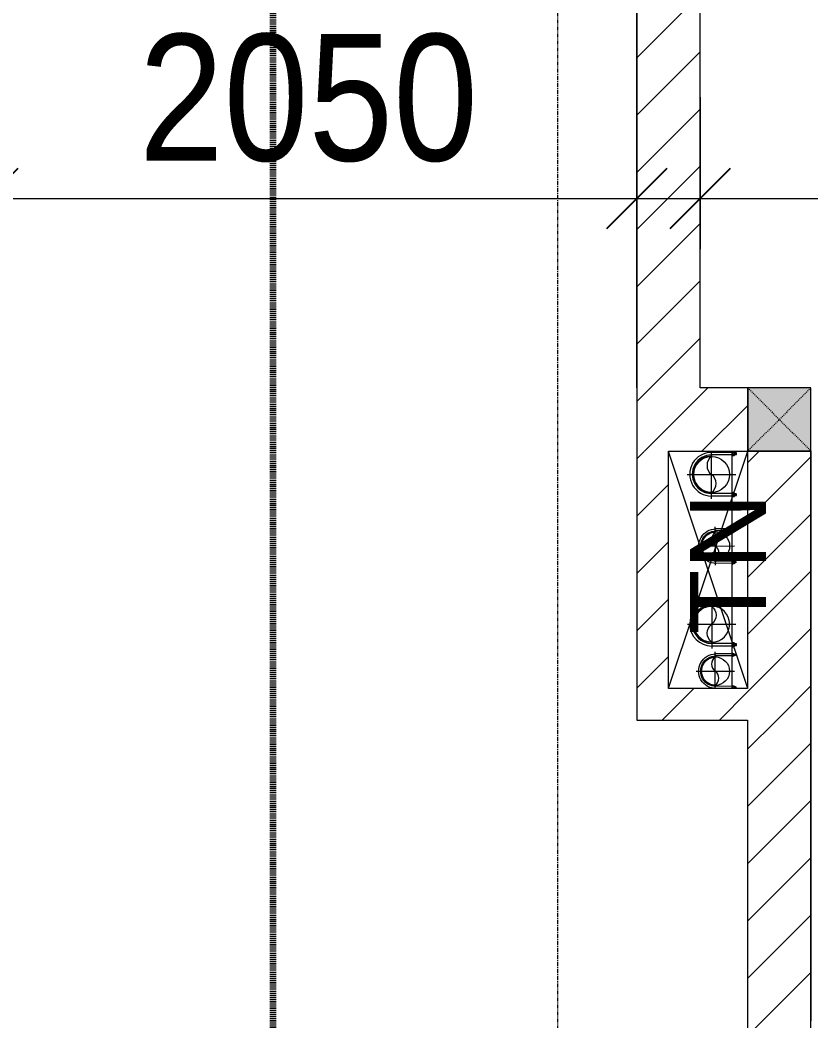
# Model space of a CAD drawing. Header units: millimetres. Extents: x 962 to 239635, y -15958 to 82755.
# Drawn here: x 178305 to 180803, y 40337 to 43499 of the extents above; entities that cross this region are included whole.
import ezdxf

# ---------------------------------------------------------------- set-up
doc = ezdxf.new("R2010")
doc.units = ezdxf.units.MM
for name, pattern in [('1 NÉT CALL OUT', [6, 3, -3]), ('Dash', [6, 3, -3]), ('Grid Line', [22.225, 12.7, -3.175, 3.175, -3.175]), ('IMPORT-CENTER _2_', [40.64, 25.4, -5.08, 5.08, -5.08])]:
    doc.linetypes.add(name, pattern=pattern)
for name, color, linetype, lineweight in [('0-1', 7, 'Continuous', 5), ('0-2', 250, 'Continuous', 9), ('A-ANNO-DIMS', 211, 'Continuous', 9), ('A-ANNO-DIMS-160', 211, 'Continuous', 9), ('A-DETL-3', 90, '1 NÉT CALL OUT', 100), ('A-FLOR', 192, 'Continuous', 9), ('A-FLOR-1', 250, 'Continuous', 9), ('A-FLOR-2', 9, 'Continuous', 9), ('A-WALL', 113, 'Continuous', 9), ('A-WALL-3', 113, 'Continuous', 18), ('A-WALL-PATT-2', 111, 'Continuous', 9), ('G-ANNO-TEXT-1', 7, 'Continuous', 9), ('G-IMPT', 8, 'Continuous', 9), ('G-IMPT-2', 8, 'IMPORT-CENTER _2_', 9), ('M-EQPM', 50, 'Continuous', 9), ('S-COLS', 52, 'Continuous', 9), ('S-COLS-1', 52, 'Continuous', 5), ('S-COLS-5', 52, 'Dash', 9), ('S-COLS-6', 52, 'Continuous', 18), ('S-COLS-HDLN', 52, 'Dash', 9), ('S-GRID-1', 1, 'Grid Line', 9)]:
    doc.layers.add(name, color=color, linetype=linetype, lineweight=lineweight)
doc.styles.add('Arial_10', font='arial_0.ttf', dxfattribs={"height": 240})
doc.styles.add('UTM Avo', font='UTM Avo.ttf', dxfattribs={"width": 0.9, "height": 400})
doc.dimstyles.new('1_Dim_chi_tiet_2_5', dxfattribs={"dimscale": 304.8, "dimtxt": 399.720379, "dimasz": 0.629921, "dimexe": 0.524934, "dimexo": 0.0625, "dimgap": 0.052493, "dimtad": 1, "dimdec": 0, "dimrnd": 5, "dimzin": 0, "dimdsep": 46, "dimtxsty": 'UTM Avo', "dimblk1": 'OBLIQUE', "dimblk2": 'OBLIQUE', "dimsah": 1, "dimcen": 0.09, "dimdle": 0.524934, "dimazin": 0, "dimtfac": 1, "dimtdec": 4, "dimtix": 1, "dimtmove": 0, "dimatfit": 3, "dimfxl": 1.049869, "dimfxlon": 1, "dimtvp": 1, "dimtolj": 1, "dimtzin": 0, "dimarcsym": 2})
doc.dimstyles.new('1_Dim_chi_tiet_2_5_1', dxfattribs={"dimscale": 304.8, "dimtxt": 399.720379, "dimasz": 0.629921, "dimexe": 0.524934, "dimexo": 0.0625, "dimgap": 0.052493, "dimtad": 1, "dimdec": 0, "dimrnd": 5, "dimzin": 0, "dimdsep": 46, "dimtxsty": 'UTM Avo', "dimblk1": 'OBLIQUE', "dimblk2": 'OBLIQUE', "dimsah": 1, "dimcen": 0.09, "dimdle": 0.524934, "dimazin": 0, "dimtfac": 1, "dimtdec": 4, "dimtix": 1, "dimtmove": 0, "dimatfit": 3, "dimfxl": 1.049869, "dimfxlon": 1, "dimtvp": 1, "dimtolj": 1, "dimtzin": 0, "dimarcsym": 2})
pattern_1 = [(45, (61750.9, 0), (-90.50967, 90.50967), [])]

# ---------------------------------------------------------------- blocks, each defined once
blk = doc.blocks.new('NCV_TKTC_KET CAU_rvt-1-TKCS_MB TẦNG 2')
at = {"layer": 'A-FLOR-1'}
blk.add_line((118602.6, 41386.9), (118602.6, 42136.9), dxfattribs=at)
blk = doc.blocks.new('NCV_TKTC_TANG 2_rvt-1-TKCS_MB TẦNG 2')
at = {"layer": 'A-FLOR-2'}
blk.add_line((119052.6, 42136.9), (119052.6, 40336.9), dxfattribs=at)
blk = doc.blocks.new('TKTC_XREF_251221_MB TANG 2-7 - TKTC_XREF_260130_MB TANG 2-5_dwg_$cc-4746802-TKCS_MB TẦNG 2')
at = {"layer": 'G-IMPT-2'}
for p, q in [((0, -0.673), (0, 0.673)), ((-0.673, 0), (0.673, 0))]:
    blk.add_line(p, q, dxfattribs=at)
at = {"layer": 'M-EQPM'}
blk.add_circle((0, 0), 0.5, dxfattribs=at)
for centre, radius, start, end in [((0, 0), 0.5, 90, 270), ((0.188, 0.25), 0.313, 126.8699, 233.1301), ((-0.188, -0.25), 0.313, 306.8699, 53.1301)]:
    blk.add_arc(centre, radius, start, end, dxfattribs=at)
blk = doc.blocks.new('TKTC_XREF_251221_MB TANG 2-7 - TKTC_XREF_260130_MB TANG 2-5_dwg_CUM U_DN100-4746799-TKCS_MB TẦNG 2')
at = {"layer": 'G-IMPT'}
blk.add_hatch(color=256, dxfattribs=at).paths.add_polyline_path([(0, 61), (15.8, 58.9), (30.5, 52.8), (43.1, 43.1), (52.8, 30.5), (58.9, 15.8), (61, 0), (58.9, -15.8), (52.8, -30.5), (43.1, -43.1), (30.5, -52.8), (15.8, -58.9), (0, -61), (0, -57), (14.8, -55.1), (28.5, -49.4), (40.3, -40.3), (49.4, -28.5), (55.1, -14.8), (57, 0), (55.1, 14.8), (49.4, 28.5), (40.3, 40.3), (28.5, 49.4), (14.8, 55.1), (0, 57)])
for p, q in [((-79.1, 66.6), (-79.1, 63.4)), ((-76.6, 66.6), (-76.6, 63.4)), ((-74.6, 66.6), (-74.6, 63.4)), ((-72.7, 69.3), (-72.7, 60.7)), ((-66.9, 67.9), (-71.7, 67.9)), ((-66.9, 62.1), (-71.7, 62.1)), ((-65, 69), (0, 69)), ((-79.1, -63.4), (-79.1, -66.6)), ((-76.6, -63.4), (-76.6, -66.6)), ((-74.6, -63.4), (-74.6, -66.6)), ((-72.7, -60.7), (-72.7, -69.3)), ((-66.9, -62.1), (-71.7, -62.1)), ((-66.9, -67.9), (-71.7, -67.9)), ((-65, -69), (0, -69))]:
    blk.add_line(p, q, dxfattribs=at)
at = {"layer": 'G-IMPT', "flags": 128}
for points in [[(-72.7, 67.6), (-78.1, 67.6), (-78.1, 62.4), (-72.7, 62.4)], [(-71.7, 59.2), (-66.9, 59.2), (-66.9, 70.8), (-71.7, 70.8)], [(-66.9, 70.8), (-66.9, 72.7), (-65, 72.7), (-65, 57.3), (-66.9, 57.3), (-66.9, 59.2)], [(-65, 61), (0, 61), (0, 57)], [(-72.7, -62.4), (-78.1, -62.4), (-78.1, -67.6), (-72.7, -67.6)], [(-71.7, -70.8), (-66.9, -70.8), (-66.9, -59.2), (-71.7, -59.2)], [(-66.9, -59.2), (-66.9, -57.3), (-65, -57.3), (-65, -72.7), (-66.9, -72.7), (-66.9, -70.8)], [(-65, -61), (0, -61), (0, -57)]]:
    blk.add_lwpolyline(points, dxfattribs=at)
at = {"layer": 'G-IMPT'}
for centre, radius, start, end in [((-78.1, 66.6), 0.96, 90, 180), ((-78.1, 63.4), 0.96, 180, 270), ((-71.1, 69.3), 1.56, 112.6199, 247.3801), ((-67.9, 65), 4.8, 143.1301, 216.8699), ((-71.1, 60.7), 1.56, 112.6199, 247.3801), ((0, 0), 69, 270, 90), ((0, 0), 61, 270, 90), ((0, 0), 57, 270, 90), ((-78.1, -63.4), 0.96, 90, 180), ((-78.1, -66.6), 0.96, 180, 270), ((-71.1, -60.7), 1.56, 112.6199, 247.3801), ((-67.9, -65), 4.8, 143.1301, 216.8699), ((-71.1, -69.3), 1.56, 112.6199, 247.3801)]:
    blk.add_arc(centre, radius, start, end, dxfattribs=at)
blk = doc.blocks.new('TKTC_XREF_251221_MB TANG 2-7 - TKTC_XREF_260130_MB TANG 2-5_dwg_$cc-V149-TKCS_MB TẦNG 2')
at = {"layer": 'G-IMPT-2'}
for p, q in [((0, -0.673), (0, 0.634)), ((-0.673, 0), (0.673, 0))]:
    blk.add_line(p, q, dxfattribs=at)
at = {"layer": 'M-EQPM'}
blk.add_circle((0, 0), 0.5, dxfattribs=at)
for centre, radius, start, end in [((0, 0), 0.5, 90, 270), ((0.188, 0.25), 0.313, 126.8699, 233.1301), ((-0.188, -0.25), 0.313, 306.8699, 53.1301)]:
    blk.add_arc(centre, radius, start, end, dxfattribs=at)
blk = doc.blocks.new('TKTC_XREF_251221_MB TANG 2-7 - TKTC_XREF_260130_MB TANG 2-5_dwg_CUM U_DN100-4746796-TKCS_MB TẦNG 2')
at = {"layer": 'G-IMPT'}
blk.add_hatch(color=256, dxfattribs=at).paths.add_polyline_path([(0, 61), (0, 57), (14.8, 55.1), (28.5, 49.4), (40.3, 40.3), (49.4, 28.5), (55.1, 14.8), (57, 0), (55.1, -14.8), (49.4, -28.5), (40.3, -40.3), (28.5, -49.4), (14.8, -55.1), (0, -57), (0, -61), (15.8, -58.9), (30.5, -52.8), (43.1, -43.1), (52.8, -30.5), (58.9, -15.8), (61, 0), (58.9, 15.8), (52.8, 30.5), (43.1, 43.1), (30.5, 52.8), (15.8, 58.9)])
for p, q in [((-79.1, 66.6), (-79.1, 63.4)), ((-76.6, 66.6), (-76.6, 63.4)), ((-74.6, 66.6), (-74.6, 63.4)), ((-72.7, 69.3), (-72.7, 60.7)), ((-66.9, 67.9), (-71.7, 67.9)), ((-65, 69), (0, 69)), ((-66.9, 62.1), (-71.7, 62.1)), ((-72.7, -60.7), (-72.7, -69.3)), ((-66.9, -62.1), (-71.7, -62.1)), ((-79.1, -63.4), (-79.1, -66.6)), ((-76.6, -63.4), (-76.6, -66.6)), ((-74.6, -63.4), (-74.6, -66.6)), ((-66.9, -67.9), (-71.7, -67.9)), ((-65, -69), (0, -69))]:
    blk.add_line(p, q, dxfattribs=at)
at = {"layer": 'G-IMPT', "flags": 128}
for points in [[(-72.7, 67.6), (-78.1, 67.6), (-78.1, 62.4), (-72.7, 62.4)], [(-71.7, 59.2), (-66.9, 59.2), (-66.9, 70.8), (-71.7, 70.8)], [(-66.9, 70.8), (-66.9, 72.7), (-65, 72.7), (-65, 57.3), (-66.9, 57.3), (-66.9, 59.2)], [(-65, 61), (0, 61), (0, 57)], [(-72.7, -62.4), (-78.1, -62.4), (-78.1, -67.6), (-72.7, -67.6)], [(-71.7, -70.8), (-66.9, -70.8), (-66.9, -59.2), (-71.7, -59.2)], [(-66.9, -59.2), (-66.9, -57.3), (-65, -57.3), (-65, -72.7), (-66.9, -72.7), (-66.9, -70.8)], [(-65, -61), (0, -61), (0, -57)]]:
    blk.add_lwpolyline(points, dxfattribs=at)
at = {"layer": 'G-IMPT'}
for centre, radius, start, end in [((-78.1, 66.6), 0.96, 90, 180), ((-78.1, 63.4), 0.96, 180, 270), ((-71.1, 69.3), 1.56, 112.6199, 247.3801), ((-67.9, 65), 4.8, 143.1301, 216.8699), ((0, 0), 69, 270, 90), ((-71.1, 60.7), 1.56, 112.6199, 247.3801), ((0, 0), 61, 270, 90), ((0, 0), 57, 270, 90), ((-78.1, -63.4), 0.96, 90, 180), ((-71.1, -60.7), 1.56, 112.6199, 247.3801), ((-67.9, -65), 4.8, 143.1301, 216.8699), ((-78.1, -66.6), 0.96, 180, 270), ((-71.1, -69.3), 1.56, 112.6199, 247.3801)]:
    blk.add_arc(centre, radius, start, end, dxfattribs=at)
blk = doc.blocks.new('TKTC_XREF_251221_MB TANG 2-7 - TKTC_XREF_260130_MB TANG 2-5_dwg_$cc-4746806-TKCS_MB TẦNG 2')
at = {"layer": 'G-IMPT-2'}
for p, q in [((0, -0.673), (0, 0.673)), ((-0.673, 0), (0.673, 0))]:
    blk.add_line(p, q, dxfattribs=at)
at = {"layer": 'M-EQPM'}
blk.add_circle((0, 0), 0.5, dxfattribs=at)
for centre, radius, start, end in [((0, 0), 0.5, 90, 270), ((0.188, 0.25), 0.313, 126.8699, 233.1301), ((-0.188, -0.25), 0.313, 306.8699, 53.1301)]:
    blk.add_arc(centre, radius, start, end, dxfattribs=at)
blk = doc.blocks.new('TKTC_XREF_251221_MB TANG 2-7 - TKTC_XREF_260130_MB TANG 2-5_dwg_$cc-V147-TKCS_MB TẦNG 2')
at = {"layer": 'G-IMPT-2'}
for p, q in [((0, -0.611), (0, 0.673)), ((-0.673, 0), (0.673, 0))]:
    blk.add_line(p, q, dxfattribs=at)
at = {"layer": 'M-EQPM'}
blk.add_circle((0, 0), 0.5, dxfattribs=at)
for centre, radius, start, end in [((0, 0), 0.5, 90, 270), ((0.188, 0.25), 0.313, 126.8699, 233.1301), ((-0.188, -0.25), 0.313, 306.8699, 53.1301)]:
    blk.add_arc(centre, radius, start, end, dxfattribs=at)
blk = doc.blocks.new('TKTC_XREF_251221_MB TANG 2-7 - TKTC_XREF_260130_MB TANG 2-5_dwg_CUM U_DN100-V148-TKCS_MB TẦNG 2')
at = {"layer": 'G-IMPT'}
blk.add_hatch(color=256, dxfattribs=at).paths.add_polyline_path([(0, -61), (0, -57), (14.8, -55.1), (28.5, -49.4), (40.3, -40.3), (49.4, -28.5), (55.1, -14.8), (57, 0), (55.1, 14.8), (49.4, 28.5), (40.3, 40.3), (28.5, 49.4), (14.8, 55.1), (0, 57), (0, 61), (15.8, 58.9), (30.5, 52.8), (43.1, 43.1), (52.8, 30.5), (58.9, 15.8), (61, 0), (58.9, -15.8), (52.8, -30.5), (43.1, -43.1), (30.5, -52.8), (15.8, -58.9)])
for p, q in [((-79.1, 66.6), (-79.1, 63.4)), ((-76.6, 66.6), (-76.6, 63.4)), ((-74.6, 66.6), (-74.6, 63.4)), ((-72.7, 69.3), (-72.7, 60.7)), ((-66.9, 67.9), (-71.7, 67.9)), ((-66.9, 62.1), (-71.7, 62.1)), ((-65, 69), (0, 69)), ((-79.1, -63.4), (-79.1, -66.6)), ((-76.6, -63.4), (-76.6, -66.6)), ((-74.6, -63.4), (-74.6, -66.6)), ((-72.7, -60.7), (-72.7, -69.3)), ((-66.9, -62.1), (-71.7, -62.1)), ((-66.9, -67.9), (-71.7, -67.9)), ((-65, -69), (0, -69))]:
    blk.add_line(p, q, dxfattribs=at)
at = {"layer": 'G-IMPT', "flags": 128}
for points in [[(-72.7, 67.6), (-78.1, 67.6), (-78.1, 62.4), (-72.7, 62.4)], [(-71.7, 59.2), (-66.9, 59.2), (-66.9, 70.8), (-71.7, 70.8)], [(-66.9, 70.8), (-66.9, 72.7), (-65, 72.7), (-65, 57.3), (-66.9, 57.3), (-66.9, 59.2)], [(-65, 61), (0, 61), (0, 57)], [(-72.7, -62.4), (-78.1, -62.4), (-78.1, -67.6), (-72.7, -67.6)], [(-66.9, -70), (-66.9, -59.2), (-71.7, -59.2)], [(-66.9, -59.2), (-66.9, -57.3), (-65, -57.3), (-65, -70)], [(-65, -61), (0, -61), (0, -57)]]:
    blk.add_lwpolyline(points, dxfattribs=at)
at = {"layer": 'G-IMPT'}
for centre, radius, start, end in [((-78.1, 66.6), 0.96, 90, 180), ((-78.1, 63.4), 0.96, 180, 270), ((-71.1, 69.3), 1.56, 112.6199, 247.3801), ((-67.9, 65), 4.8, 143.1301, 216.8699), ((-71.1, 60.7), 1.56, 112.6199, 247.3801), ((0, 0), 69, 270, 90), ((0, 0), 61, 270, 90), ((0, 0), 57, 270, 90), ((-78.1, -63.4), 0.96, 90, 180), ((-78.1, -66.6), 0.96, 180, 270), ((-71.1, -60.7), 1.56, 112.6199, 247.3801), ((-67.9, -65), 4.8, 143.1301, 216.8699)]:
    blk.add_arc(centre, radius, start, end, dxfattribs=at)
blk = doc.blocks.new('TKTC_XREF_251221_MB TANG 2-7 - TKTC_XREF_251221_MB TANG 2-7-2039446-TKCS_MB TẦNG 2')
at = {"layer": 'M-EQPM'}
for p, q in [((85151.1, 24900), (85199.9, 24899.7)), ((85151.1, 24150), (85151.1, 24900))]:
    blk.add_line(p, q, dxfattribs=at)
for name, p, xscale, yscale, zscale, rotation in [('TKTC_XREF_251221_MB TANG 2-7 - TKTC_XREF_260130_MB TANG 2-5_dwg_$cc-V149-TKCS_MB TẦNG 2', (85085.8, 24826.2), 113.7150000000091, 113.7150000000091, 113.7150000000091, 359.9990086636432), ('TKTC_XREF_251221_MB TANG 2-7 - TKTC_XREF_260130_MB TANG 2-5_dwg_CUM U_DN100-4746796-TKCS_MB TẦNG 2', (85085.8, 24827.1), 0.9975000000000005, 0.9975000000000005, 0.9975000000000005, 180.000991338195), ('TKTC_XREF_251221_MB TANG 2-7 - TKTC_XREF_260130_MB TANG 2-5_dwg_$cc-4746802-TKCS_MB TẦNG 2', (85098.1, 24600), 90.00000000005107, 90.00000000005107, 90.00000000005107, 0.3740267799372842), ('TKTC_XREF_251221_MB TANG 2-7 - TKTC_XREF_260130_MB TANG 2-5_dwg_CUM U_DN100-4746796-TKCS_MB TẦNG 2', (85086.3, 24353.3), 0.9974999999999965, 0.9974999999999965, 0.9974999999999965, 180.0009913385626), ('TKTC_XREF_251221_MB TANG 2-7 - TKTC_XREF_260130_MB TANG 2-5_dwg_$cc-V147-TKCS_MB TẦNG 2', (85097.5, 24205), 90.00000000005107, 90.00000000005107, 90.00000000005107, 0.3740267799372842)]:
    blk.add_blockref(name, p, dxfattribs=dict(xscale=xscale, yscale=yscale, zscale=zscale, rotation=rotation))
at = {"extrusion": (0, 0, -1)}
for name, p, xscale, yscale, zscale, rotation in [('TKTC_XREF_251221_MB TANG 2-7 - TKTC_XREF_260130_MB TANG 2-5_dwg_CUM U_DN100-4746799-TKCS_MB TẦNG 2', (-85100, 24600), 0.7894736842105242, 0.7894736842105242, -0.7894736842105242, 359.6259732184666), ('TKTC_XREF_251221_MB TANG 2-7 - TKTC_XREF_260130_MB TANG 2-5_dwg_$cc-4746806-TKCS_MB TẦNG 2', (-85086.3, 24353.3), 113.7150000000092, 113.7150000000092, -113.7150000000092, 179.9990086636432), ('TKTC_XREF_251221_MB TANG 2-7 - TKTC_XREF_260130_MB TANG 2-5_dwg_CUM U_DN100-V148-TKCS_MB TẦNG 2', (-85099.4, 24205), 0.7894736842105242, 0.7894736842105242, -0.7894736842105242, 359.6259732184666)]:
    blk.add_blockref(name, p, dxfattribs=dict(at, xscale=xscale, yscale=yscale, zscale=zscale, rotation=rotation))
blk = doc.blocks.new('G1_SOF - BO TRU - 200x200-3052401-TKCS_MB TẦNG 2')
at = {"layer": 'S-COLS-HDLN'}
for p, q in [((-100, -100), (100, 100)), ((100, -100), (-100, 100))]:
    blk.add_line(p, q, dxfattribs=at)
blk = doc.blocks.new('DIMBLOCK241-TKCS_MB TẦNG 2')
at = {"layer": 'A-ANNO-DIMS-160'}
for p, q in [((178203.5, 43254.8), (178203.5, 42774.8)), ((178203.5, 42934.8), (178203.5, 43254.8)), ((180253.5, 43254.8), (180253.5, 42774.8)), ((180253.5, 42934.8), (180253.5, 43254.8)), ((178043.5, 42934.8), (180413.5, 42934.8))]:
    blk.add_line(p, q, dxfattribs=at)
at = {"layer": 'A-ANNO-DIMS-160', "lineweight": 25}
for p, q in [((178203.5, 42934.8), (178299.5, 43030.8)), ((180253.5, 42934.8), (180349.5, 43030.8)), ((178203.5, 42934.8), (178107.5, 42838.8)), ((180253.5, 42934.8), (180157.5, 42838.8))]:
    blk.add_line(p, q, dxfattribs=at)
at = {"layer": 'A-ANNO-DIMS-160', "color": 0, "insert": (178680.7, 43454.4), "char_height": 400, "width": 1314.636, "attachment_point": 1, "line_spacing_factor": 1.110334, "style": 'UTM Avo'}
blk.add_mtext('2050', dxfattribs=at)
blk = doc.blocks.new('_Oblique')
at = {"color": 0, "linetype": 'ByBlock', "lineweight": -2}
blk.add_line((-0.5, -0.5), (0.5, 0.5), dxfattribs=at)
blk = doc.blocks.new('DIMBLOCK359-TKCS_MB TẦNG 2')
at = {"layer": 'A-ANNO-DIMS-160'}
for p, q in [((180453.5, 43254.8), (180453.5, 42774.8)), ((180453.5, 42934.8), (180453.5, 43254.8)), ((188803.5, 43254.8), (188803.5, 42774.8)), ((188803.5, 42934.8), (188803.5, 43254.8)), ((180293.5, 42934.8), (188963.5, 42934.8))]:
    blk.add_line(p, q, dxfattribs=at)
at = {"layer": 'A-ANNO-DIMS-160', "lineweight": 25}
for p, q in [((180453.5, 42934.8), (180549.5, 43030.8)), ((188803.5, 42934.8), (188899.5, 43030.8)), ((180453.5, 42934.8), (180357.5, 42838.8)), ((188803.5, 42934.8), (188707.5, 42838.8))]:
    blk.add_line(p, q, dxfattribs=at)
at = {"layer": 'A-ANNO-DIMS-160', "color": 0, "insert": (184080.7, 43454.4), "char_height": 400, "width": 1314.636, "attachment_point": 1, "line_spacing_factor": 1.110334, "style": 'UTM Avo'}
blk.add_mtext('8350', dxfattribs=at)

msp = doc.modelspace()

# ---------------------------------------------------------------- hatches: boundary and pattern name
at = {"layer": 'A-WALL-PATT-2'}
h = msp.add_hatch(dxfattribs=at)
h.set_pattern_fill('FP_1', color=256, style=0, pattern_type=2)
h.set_pattern_definition(pattern_1)
h.paths.add_polyline_path([(180453.5, 42336.9), (180453.5, 45237.4), (180253.5, 45237.4), (180253.5, 42336.9)])
h = msp.add_hatch(dxfattribs=at)
h.set_pattern_fill('FP_1', color=256, style=0, pattern_type=2)
h.set_pattern_definition(pattern_1)
h.paths.add_polyline_path([(180603.5, 42136.9), (180603.5, 42336.9), (180253.4, 42336.9), (180253.4, 42136.9), (180353.4, 42136.9)])
h = msp.add_hatch(dxfattribs=at)
h.set_pattern_fill('FP_1', color=256, style=0, pattern_type=2)
h.set_pattern_definition(pattern_1)
h.paths.add_polyline_path([(180353.4, 41386.9), (180353.4, 42136.9), (180253.4, 42135.3), (180253.4, 41386.9), (180333.3, 41386.9)])
h = msp.add_hatch(dxfattribs=at)
h.set_pattern_fill('FP_1', color=256, style=0, pattern_type=2)
h.set_pattern_definition(pattern_1)
h.paths.add_polyline_path([(180803.4, 41286.9), (180803.4, 42136.9), (180603.4, 42135.3), (180603.4, 41286.9), (180736.3, 41286.9)])
h = msp.add_hatch(dxfattribs=at)
h.set_pattern_fill('FP_1', color=256, style=0, pattern_type=2)
h.set_pattern_definition(pattern_1)
h.paths.add_polyline_path([(180333.3, 41286.9), (180603.4, 41286.9), (180603.4, 41386.9), (180253.4, 41386.9), (180253.4, 41286.9)])
h = msp.add_hatch(dxfattribs=at)
h.set_pattern_fill('FP_1', color=256, style=0, pattern_type=2)
h.set_pattern_definition(pattern_1)
h.paths.add_polyline_path([(180736.3, 37236.9), (180803.4, 37236.9), (180803.4, 37385.3), (180603.4, 37385.3), (180603.4, 37236.9)])
h.paths.add_polyline_path([(180603.4, 38475.3), (180803.4, 38475.3), (180803.4, 41286.9), (180603.4, 41286.9), (180603.4, 40548)])
at = {"layer": 'S-COLS-1'}
msp.add_hatch(color=256, dxfattribs=at).paths.add_polyline_path([(180603.5, 42136.9), (180803.5, 42136.9), (180803.5, 42336.9), (180603.5, 42336.9)])

# ---------------------------------------------------------------- linework, layer by layer
at = {"layer": '0-2'}
for p, q in [((180353.4, 41387.8), (180603.5, 42136.9)), ((180603.5, 41386.9), (180353.7, 42135.3))]:
    msp.add_line(p, q, dxfattribs=at)
at = {"layer": 'A-DETL-3'}
msp.add_line((179103.5, 52256.9), (179103.5, 36340.3), dxfattribs=at)
at = {"layer": 'A-FLOR'}
msp.add_line((180253.4, 42336.9), (180253.4, 45436.9), dxfattribs=at)
at = {"layer": 'A-WALL'}
for p, q in [((180603.5, 42136.9), (180603.5, 42336.9)), ((180803.4, 42136.9), (180603.5, 42136.9))]:
    msp.add_line(p, q, dxfattribs=at)
at = {"layer": 'A-WALL-3'}
for p, q in [((180253.5, 45437.4), (180253.5, 42336.9)), ((180453.5, 42336.9), (180453.5, 45237.4)), ((180253.4, 42336.9), (180253.4, 41286.9)), ((180603.5, 42336.9), (180453.5, 42336.9)), ((180353.4, 41386.9), (180353.4, 42136.9)), ((180353.4, 42136.9), (180603.5, 42136.9)), ((180603.4, 42136.9), (180603.4, 41386.9)), ((180803.4, 38475.3), (180803.4, 42136.9)), ((180603.4, 41386.9), (180353.4, 41386.9)), ((180253.4, 41286.9), (180603.4, 41286.9)), ((180603.4, 41286.9), (180603.4, 38475.3))]:
    msp.add_line(p, q, dxfattribs=at)
at = {"layer": 'S-COLS'}
for p, q in [((180603.5, 42336.9), (180603.5, 42136.9)), ((180603.5, 42136.9), (180803.5, 42136.9))]:
    msp.add_line(p, q, dxfattribs=at)
at = {"layer": 'S-COLS-6'}
for p, q in [((180803.5, 42336.9), (180603.5, 42336.9)), ((180803.5, 42136.9), (180803.5, 42336.9))]:
    msp.add_line(p, q, dxfattribs=at)
at = {"layer": 'S-GRID-1'}
msp.add_line((180003.5, 19351.6), (180003.5, 76542.3), dxfattribs=at)

# ---------------------------------------------------------------- block references
at = {"layer": '0-1'}
for name in ['NCV_TKTC_KET CAU_rvt-1-TKCS_MB TẦNG 2', 'NCV_TKTC_TANG 2_rvt-1-TKCS_MB TẦNG 2']:
    msp.add_blockref(name, (61750.9, 0), dxfattribs=at)
at = {"layer": 'M-EQPM'}
msp.add_blockref('TKTC_XREF_251221_MB TANG 2-7 - TKTC_XREF_251221_MB TANG 2-7-2039446-TKCS_MB TẦNG 2', (95403.5, 17236.9), dxfattribs=at)
at = {"layer": 'S-COLS-5', "rotation": 180}
msp.add_blockref('G1_SOF - BO TRU - 200x200-3052401-TKCS_MB TẦNG 2', (180703.5, 42236.9), dxfattribs=at)

# ---------------------------------------------------------------- texts
at = {"layer": 'G-ANNO-TEXT-1', "insert": (180541.2, 41781.4), "char_height": 240, "width": 624, "attachment_point": 5, "rotation": 90, "line_spacing_factor": 0.936439, "style": 'Arial_10'}
msp.add_mtext('\\pt79.9992,160.0008,240,319.9992,400.0008,480,559.9992,640.0008,720,799.9992,880.0008,960,1039.9992,1120.0008,1200,1279.9992,1360.0008,1440,1519.9992,1600.0008,1680,1759.9992,1840.0008,1920,1999.9992,2080.0008,2160,2239.9992,2320.0008,2400,2479.9992,2560.0008;TN', dxfattribs=at)

# ---------------------------------------------------------------- dimensions: what is measured, and where the dimension line sits
at = {"layer": 'A-ANNO-DIMS'}
for base, p1, p2, dimstyle, override, picture, middle in [((180253.5, 42934.8), (178203.5, 43254.8), (180253.5, 43254.8), '1_Dim_chi_tiet_2_5', {"dimpost": '<>', "dimfxl": 2050}, 'DIMBLOCK241-TKCS_MB TẦNG 2', (179228.5, 43157.8)), ((188803.5, 42934.8), (180453.5, 43254.8), (188803.5, 43254.8), '1_Dim_chi_tiet_2_5_1', {"dimpost": '<>', "dimfxl": 8350}, 'DIMBLOCK359-TKCS_MB TẦNG 2', (184628.5, 43157.8))]:
    dim = msp.add_linear_dim(base=base, p1=p1, p2=p2, dimstyle=dimstyle, override=override, dxfattribs=at)
    dim.commit()
    dim.dimension.update_dxf_attribs({"geometry": picture, "text_midpoint": middle})

doc.saveas('drawing.dxf')
